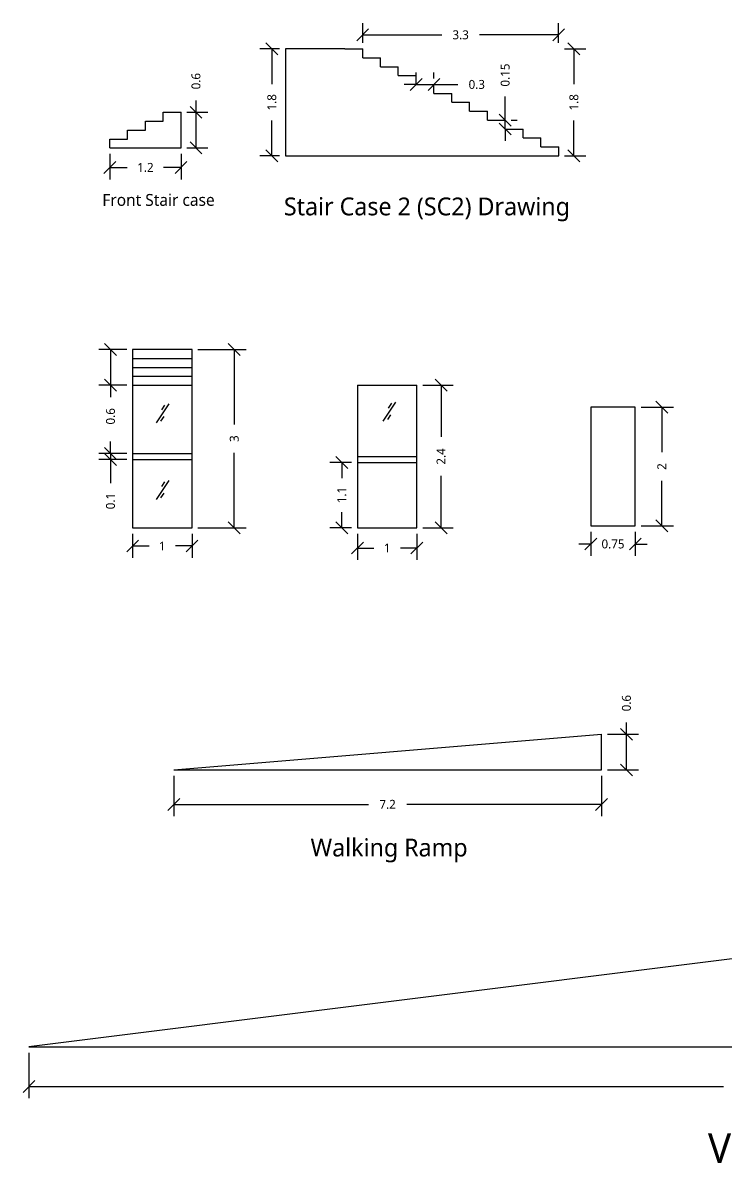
# Model space of a CAD drawing. Header units: metres. Extents: x 22814 to 23003, y 12423 to 12493.
# Drawn here: x 22901.82 to 22913.66, y 12473.1 to 12492.46 of the extents above; entities that cross this region are included whole.
import ezdxf

# ---------------------------------------------------------------- set-up
doc = ezdxf.new("R2010")
doc.units = ezdxf.units.M
doc.header["$PDMODE"] = 2
doc.linetypes.add('HIDDEN2', pattern=[4.7625, 3.175, -1.5875])
doc.layers.add('Dot', color=7, linetype='HIDDEN2')
doc.styles.add('Annotative', font='Microsoft YaHei Light.ttf')
doc.dimstyles.new('Dim 2', dxfattribs={"dimtxt": 0.15, "dimasz": 0.2, "dimexe": 0.2, "dimexo": 0.1, "dimgap": 0.2, "dimtad": 0, "dimdec": 3, "dimdsep": 46, "dimtxsty": 'Annotative', "dimblk": 'OBLIQUE', "dimcen": 1, "dimadec": 0, "dimazin": 0, "dimtfac": 1, "dimtdec": 3, "dimtmove": 0, "dimatfit": 3, "dimfxl": 1, "dimarcsym": 0})

# ---------------------------------------------------------------- blocks, each defined once
blk = doc.blocks.new('_Oblique')
at = {"color": 0, "linetype": 'ByBlock', "lineweight": -2}
blk.add_line((-0.5, -0.5), (0.5, 0.5), dxfattribs=at)
blk = doc.blocks.new('*D41')
at = {"color": 0, "lineweight": -2, "transparency": 16777216}
for p, q in [((22903.281, 12490.255), (22903.281, 12489.826)), ((22904.481, 12490.255), (22904.481, 12489.826)), ((22903.281, 12490.026), (22903.576, 12490.026)), ((22904.481, 12490.026), (22904.186, 12490.026))]:
    blk.add_line(p, q, dxfattribs=at)
at = {"layer": 'Defpoints', "color": 0, "transparency": 16777216}
for p in [(22903.281, 12490.355), (22904.481, 12490.355), (22904.481, 12490.026)]:
    blk.add_point(p, dxfattribs=at)
at = {"color": 0, "lineweight": -2, "transparency": 16777216, "xscale": 0.2, "yscale": 0.2, "zscale": 0.2, "rotation": 180}
blk.add_blockref('_Oblique', (22903.281, 12490.026), dxfattribs=at)
at = {"color": 0, "lineweight": -2, "transparency": 16777216, "xscale": 0.2, "yscale": 0.2, "zscale": 0.2}
blk.add_blockref('_Oblique', (22904.481, 12490.026), dxfattribs=at)
at = {"color": 0, "transparency": 16777216, "insert": (22903.881, 12490.026), "char_height": 0.15, "attachment_point": 5, "style": 'Annotative'}
blk.add_mtext('1.2', dxfattribs=at)
blk = doc.blocks.new('*D42')
at = {"color": 0, "lineweight": -2, "transparency": 16777216}
for p, q in [((22904.733, 12490.955), (22904.733, 12491.155)), ((22904.581, 12490.955), (22904.933, 12490.955)), ((22904.733, 12490.355), (22904.733, 12490.955)), ((22904.581, 12490.355), (22904.933, 12490.355))]:
    blk.add_line(p, q, dxfattribs=at)
at = {"layer": 'Defpoints', "color": 0, "transparency": 16777216}
for p in [(22904.481, 12490.955), (22904.733, 12490.955), (22904.481, 12490.355)]:
    blk.add_point(p, dxfattribs=at)
at = {"color": 0, "lineweight": -2, "transparency": 16777216, "xscale": 0.2, "yscale": 0.2, "zscale": 0.2}
for p, rotation in [((22904.733, 12490.955), 90), ((22904.733, 12490.355), 270)]:
    blk.add_blockref('_Oblique', p, dxfattribs=dict(at, rotation=rotation))
at = {"color": 0, "transparency": 16777216, "insert": (22904.733, 12491.479), "char_height": 0.15, "attachment_point": 5, "rotation": 90, "style": 'Annotative'}
blk.add_mtext('0.6', dxfattribs=at)
blk = doc.blocks.new('*D48')
at = {"color": 0, "lineweight": -2, "transparency": 16777216}
for p, q in [((22904.766, 12486.961), (22905.577, 12486.961)), ((22905.377, 12486.961), (22905.377, 12485.702)), ((22905.377, 12483.961), (22905.377, 12485.221)), ((22904.766, 12483.961), (22905.577, 12483.961))]:
    blk.add_line(p, q, dxfattribs=at)
at = {"layer": 'Defpoints', "color": 0, "transparency": 16777216}
for p in [(22904.666, 12486.961), (22904.666, 12483.961), (22905.377, 12483.961)]:
    blk.add_point(p, dxfattribs=at)
at = {"color": 0, "lineweight": -2, "transparency": 16777216, "xscale": 0.2, "yscale": 0.2, "zscale": 0.2}
for p, rotation in [((22905.377, 12486.961), 90), ((22905.377, 12483.961), 270)]:
    blk.add_blockref('_Oblique', p, dxfattribs=dict(at, rotation=rotation))
at = {"color": 0, "transparency": 16777216, "insert": (22905.377, 12485.461), "char_height": 0.15, "attachment_point": 5, "rotation": 90, "style": 'Annotative'}
blk.add_mtext('3', dxfattribs=at)
blk = doc.blocks.new('*D49')
at = {"color": 0, "lineweight": -2, "transparency": 16777216}
for p, q in [((22903.666, 12483.861), (22903.666, 12483.454)), ((22904.666, 12483.861), (22904.666, 12483.454)), ((22903.666, 12483.654), (22903.943, 12483.654)), ((22904.666, 12483.654), (22904.389, 12483.654))]:
    blk.add_line(p, q, dxfattribs=at)
at = {"layer": 'Defpoints', "color": 0, "transparency": 16777216}
for p in [(22903.666, 12483.961), (22904.666, 12483.961), (22904.666, 12483.654)]:
    blk.add_point(p, dxfattribs=at)
at = {"color": 0, "lineweight": -2, "transparency": 16777216, "xscale": 0.2, "yscale": 0.2, "zscale": 0.2, "rotation": 180}
blk.add_blockref('_Oblique', (22903.666, 12483.654), dxfattribs=at)
at = {"color": 0, "lineweight": -2, "transparency": 16777216, "xscale": 0.2, "yscale": 0.2, "zscale": 0.2}
blk.add_blockref('_Oblique', (22904.666, 12483.654), dxfattribs=at)
at = {"color": 0, "transparency": 16777216, "insert": (22904.166, 12483.654), "char_height": 0.15, "width": 0.09258, "attachment_point": 5, "style": 'Annotative'}
blk.add_mtext('1', dxfattribs=at)
blk = doc.blocks.new('*D50')
at = {"color": 0, "lineweight": -2, "transparency": 16777216}
for p, q in [((22903.566, 12486.961), (22903.094, 12486.961)), ((22903.294, 12486.961), (22903.294, 12486.361)), ((22903.566, 12486.361), (22903.094, 12486.361)), ((22903.294, 12486.361), (22903.294, 12486.161))]:
    blk.add_line(p, q, dxfattribs=at)
at = {"layer": 'Defpoints', "color": 0, "transparency": 16777216}
for p in [(22903.666, 12486.961), (22903.294, 12486.361), (22903.666, 12486.361)]:
    blk.add_point(p, dxfattribs=at)
at = {"color": 0, "lineweight": -2, "transparency": 16777216, "xscale": 0.2, "yscale": 0.2, "zscale": 0.2}
for p, rotation in [((22903.294, 12486.961), 90), ((22903.294, 12486.361), 270)]:
    blk.add_blockref('_Oblique', p, dxfattribs=dict(at, rotation=rotation))
at = {"color": 0, "transparency": 16777216, "insert": (22903.294, 12485.837), "char_height": 0.15, "attachment_point": 5, "rotation": 90, "style": 'Annotative'}
blk.add_mtext('0.6', dxfattribs=at)
blk = doc.blocks.new('*D51')
at = {"color": 0, "lineweight": -2, "transparency": 16777216}
for p, q in [((22907.452, 12483.861), (22907.452, 12483.42)), ((22908.452, 12483.861), (22908.452, 12483.42)), ((22907.452, 12483.62), (22907.729, 12483.62)), ((22908.452, 12483.62), (22908.175, 12483.62))]:
    blk.add_line(p, q, dxfattribs=at)
at = {"layer": 'Defpoints', "color": 0, "transparency": 16777216}
for p in [(22907.452, 12483.961), (22908.452, 12483.961), (22908.452, 12483.62)]:
    blk.add_point(p, dxfattribs=at)
at = {"color": 0, "lineweight": -2, "transparency": 16777216, "xscale": 0.2, "yscale": 0.2, "zscale": 0.2, "rotation": 180}
blk.add_blockref('_Oblique', (22907.452, 12483.62), dxfattribs=at)
at = {"color": 0, "lineweight": -2, "transparency": 16777216, "xscale": 0.2, "yscale": 0.2, "zscale": 0.2}
blk.add_blockref('_Oblique', (22908.452, 12483.62), dxfattribs=at)
at = {"color": 0, "transparency": 16777216, "insert": (22907.952, 12483.62), "char_height": 0.15, "attachment_point": 5, "style": 'Annotative'}
blk.add_mtext('1', dxfattribs=at)
blk = doc.blocks.new('*D52')
at = {"color": 0, "lineweight": -2, "transparency": 16777216}
for p, q in [((22908.552, 12486.361), (22909.06, 12486.361)), ((22908.86, 12486.361), (22908.86, 12485.49)), ((22908.86, 12483.961), (22908.86, 12484.833)), ((22908.552, 12483.961), (22909.06, 12483.961))]:
    blk.add_line(p, q, dxfattribs=at)
at = {"layer": 'Defpoints', "color": 0, "transparency": 16777216}
for p in [(22908.452, 12486.361), (22908.86, 12486.361), (22908.452, 12483.961)]:
    blk.add_point(p, dxfattribs=at)
at = {"color": 0, "lineweight": -2, "transparency": 16777216, "xscale": 0.2, "yscale": 0.2, "zscale": 0.2}
for p, rotation in [((22908.86, 12486.361), 90), ((22908.86, 12483.961), 270)]:
    blk.add_blockref('_Oblique', p, dxfattribs=dict(at, rotation=rotation))
at = {"color": 0, "transparency": 16777216, "insert": (22908.86, 12485.161), "char_height": 0.15, "attachment_point": 5, "rotation": 90, "style": 'Annotative'}
blk.add_mtext('2.4', dxfattribs=at)
blk = doc.blocks.new('*D53')
at = {"color": 0, "lineweight": -2, "transparency": 16777216}
for p, q in [((22911.379, 12483.892), (22911.379, 12483.487)), ((22912.129, 12483.892), (22912.129, 12483.487)), ((22911.379, 12483.687), (22911.179, 12483.687)), ((22911.379, 12483.687), (22911.38, 12483.687)), ((22912.129, 12483.687), (22912.329, 12483.687)), ((22912.129, 12483.687), (22912.129, 12483.687))]:
    blk.add_line(p, q, dxfattribs=at)
at = {"layer": 'Defpoints', "color": 0, "transparency": 16777216}
for p in [(22911.379, 12483.992), (22912.129, 12483.992), (22912.129, 12483.687)]:
    blk.add_point(p, dxfattribs=at)
at = {"color": 0, "lineweight": -2, "transparency": 16777216, "xscale": 0.2, "yscale": 0.2, "zscale": 0.2}
blk.add_blockref('_Oblique', (22911.379, 12483.687), dxfattribs=at)
at = {"color": 0, "lineweight": -2, "transparency": 16777216, "xscale": 0.2, "yscale": 0.2, "zscale": 0.2, "rotation": 180}
blk.add_blockref('_Oblique', (22912.129, 12483.687), dxfattribs=at)
at = {"color": 0, "transparency": 16777216, "insert": (22911.754, 12483.687), "char_height": 0.15, "attachment_point": 5, "style": 'Annotative'}
blk.add_mtext('0.75', dxfattribs=at)
blk = doc.blocks.new('*D54')
at = {"color": 0, "lineweight": -2, "transparency": 16777216}
for p, q in [((22912.229, 12485.992), (22912.775, 12485.992)), ((22912.575, 12485.992), (22912.575, 12485.234)), ((22912.575, 12483.992), (22912.575, 12484.75)), ((22912.229, 12483.992), (22912.775, 12483.992))]:
    blk.add_line(p, q, dxfattribs=at)
at = {"layer": 'Defpoints', "color": 0, "transparency": 16777216}
for p in [(22912.129, 12485.992), (22912.575, 12485.992), (22912.129, 12483.992)]:
    blk.add_point(p, dxfattribs=at)
at = {"color": 0, "lineweight": -2, "transparency": 16777216, "xscale": 0.2, "yscale": 0.2, "zscale": 0.2}
for p, rotation in [((22912.575, 12485.992), 90), ((22912.575, 12483.992), 270)]:
    blk.add_blockref('_Oblique', p, dxfattribs=dict(at, rotation=rotation))
at = {"color": 0, "transparency": 16777216, "insert": (22912.575, 12484.992), "char_height": 0.15, "attachment_point": 5, "rotation": 90, "style": 'Annotative'}
blk.add_mtext('2', dxfattribs=at)
blk = doc.blocks.new('*D78')
at = {"color": 0, "lineweight": -2, "transparency": 16777216}
for p, q in [((22906.139, 12492.023), (22905.81, 12492.023)), ((22906.01, 12492.023), (22906.01, 12491.43)), ((22906.01, 12490.223), (22906.01, 12490.816)), ((22906.139, 12490.223), (22905.81, 12490.223))]:
    blk.add_line(p, q, dxfattribs=at)
at = {"layer": 'Defpoints', "color": 0, "transparency": 16777216}
for p in [(22906.01, 12492.023), (22906.239, 12492.023), (22906.239, 12490.223)]:
    blk.add_point(p, dxfattribs=at)
at = {"color": 0, "lineweight": -2, "transparency": 16777216, "xscale": 0.2, "yscale": 0.2, "zscale": 0.2}
for p, rotation in [((22906.01, 12492.023), 90), ((22906.01, 12490.223), 270)]:
    blk.add_blockref('_Oblique', p, dxfattribs=dict(at, rotation=rotation))
at = {"color": 0, "transparency": 16777216, "insert": (22906.01, 12491.123), "char_height": 0.15, "attachment_point": 5, "rotation": 90, "style": 'Annotative'}
blk.add_mtext('1.8', dxfattribs=at)
blk = doc.blocks.new('*D79')
at = {"color": 0, "lineweight": -2, "transparency": 16777216}
for p, q in [((22907.539, 12492.123), (22907.539, 12492.458)), ((22910.839, 12492.123), (22910.839, 12492.458)), ((22907.539, 12492.258), (22908.87, 12492.258)), ((22910.839, 12492.258), (22909.508, 12492.258))]:
    blk.add_line(p, q, dxfattribs=at)
at = {"layer": 'Defpoints', "color": 0, "transparency": 16777216}
for p in [(22910.839, 12492.258), (22907.539, 12492.023), (22910.839, 12492.023)]:
    blk.add_point(p, dxfattribs=at)
at = {"color": 0, "lineweight": -2, "transparency": 16777216, "xscale": 0.2, "yscale": 0.2, "zscale": 0.2, "rotation": 180}
blk.add_blockref('_Oblique', (22907.539, 12492.258), dxfattribs=at)
at = {"color": 0, "lineweight": -2, "transparency": 16777216, "xscale": 0.2, "yscale": 0.2, "zscale": 0.2}
blk.add_blockref('_Oblique', (22910.839, 12492.258), dxfattribs=at)
at = {"color": 0, "transparency": 16777216, "insert": (22909.189, 12492.258), "char_height": 0.15, "attachment_point": 5, "style": 'Annotative'}
blk.add_mtext('3.3', dxfattribs=at)
blk = doc.blocks.new('*D80')
at = {"color": 0, "lineweight": -2, "transparency": 16777216}
for p, q in [((22910.939, 12492.023), (22911.296, 12492.023)), ((22911.096, 12492.023), (22911.096, 12491.43)), ((22911.096, 12490.223), (22911.096, 12490.816)), ((22910.939, 12490.223), (22911.296, 12490.223))]:
    blk.add_line(p, q, dxfattribs=at)
at = {"layer": 'Defpoints', "color": 0, "transparency": 16777216}
for p in [(22910.839, 12492.023), (22911.096, 12492.023), (22910.839, 12490.223)]:
    blk.add_point(p, dxfattribs=at)
at = {"color": 0, "lineweight": -2, "transparency": 16777216, "xscale": 0.2, "yscale": 0.2, "zscale": 0.2}
for p, rotation in [((22911.096, 12492.023), 90), ((22911.096, 12490.223), 270)]:
    blk.add_blockref('_Oblique', p, dxfattribs=dict(at, rotation=rotation))
at = {"color": 0, "transparency": 16777216, "insert": (22911.096, 12491.123), "char_height": 0.15, "attachment_point": 5, "rotation": 90, "style": 'Annotative'}
blk.add_mtext('1.8', dxfattribs=at)
blk = doc.blocks.new('*D83')
at = {"color": 0, "lineweight": -2, "transparency": 16777216}
for p, q in [((22908.439, 12491.523), (22908.439, 12491.623)), ((22908.739, 12491.523), (22908.739, 12491.623)), ((22908.439, 12491.423), (22908.239, 12491.423)), ((22908.439, 12491.423), (22908.739, 12491.423)), ((22908.739, 12491.423), (22909.139, 12491.423))]:
    blk.add_line(p, q, dxfattribs=at)
at = {"layer": 'Defpoints', "color": 0, "transparency": 16777216}
for p in [(22908.439, 12491.423), (22908.739, 12491.423), (22908.739, 12491.423)]:
    blk.add_point(p, dxfattribs=at)
at = {"color": 0, "lineweight": -2, "transparency": 16777216, "xscale": 0.2, "yscale": 0.2, "zscale": 0.2}
blk.add_blockref('_Oblique', (22908.439, 12491.423), dxfattribs=at)
at = {"color": 0, "lineweight": -2, "transparency": 16777216, "xscale": 0.2, "yscale": 0.2, "zscale": 0.2, "rotation": 180}
blk.add_blockref('_Oblique', (22908.739, 12491.423), dxfattribs=at)
at = {"color": 0, "transparency": 16777216, "insert": (22909.46, 12491.423), "char_height": 0.15, "attachment_point": 5, "style": 'Annotative'}
blk.add_mtext('0.3', dxfattribs=at)
blk = doc.blocks.new('*D84')
at = {"color": 0, "lineweight": -2, "transparency": 16777216}
for p, q in [((22909.939, 12490.823), (22909.939, 12491.223)), ((22909.939, 12490.673), (22909.939, 12490.823)), ((22910.039, 12490.823), (22910.139, 12490.823)), ((22909.939, 12490.673), (22909.939, 12490.473)), ((22910.039, 12490.673), (22910.139, 12490.673))]:
    blk.add_line(p, q, dxfattribs=at)
at = {"layer": 'Defpoints', "color": 0, "transparency": 16777216}
for p in [(22909.939, 12490.823), (22909.939, 12490.823), (22909.939, 12490.673)]:
    blk.add_point(p, dxfattribs=at)
at = {"color": 0, "lineweight": -2, "transparency": 16777216, "xscale": 0.2, "yscale": 0.2, "zscale": 0.2}
for p, rotation in [((22909.939, 12490.823), 270), ((22909.939, 12490.673), 90)]:
    blk.add_blockref('_Oblique', p, dxfattribs=dict(at, rotation=rotation))
at = {"color": 0, "transparency": 16777216, "insert": (22909.939, 12491.582), "char_height": 0.15, "attachment_point": 5, "rotation": 90, "style": 'Annotative'}
blk.add_mtext('0.15', dxfattribs=at)
blk = doc.blocks.new('*D97')
at = {"color": 0, "lineweight": -2, "transparency": 16777216}
for p, q in [((22901.92, 12475.123), (22901.92, 12474.357)), ((22925.92, 12475.123), (22925.92, 12474.357)), ((22901.92, 12474.557), (22913.615, 12474.557)), ((22925.92, 12474.557), (22914.225, 12474.557))]:
    blk.add_line(p, q, dxfattribs=at)
at = {"layer": 'Defpoints', "color": 0, "transparency": 16777216}
for p in [(22901.92, 12475.223), (22925.92, 12475.223), (22925.92, 12474.557)]:
    blk.add_point(p, dxfattribs=at)
at = {"color": 0, "lineweight": -2, "transparency": 16777216, "xscale": 0.2, "yscale": 0.2, "zscale": 0.2, "rotation": 180}
blk.add_blockref('_Oblique', (22901.92, 12474.557), dxfattribs=at)
at = {"color": 0, "lineweight": -2, "transparency": 16777216, "xscale": 0.2, "yscale": 0.2, "zscale": 0.2}
blk.add_blockref('_Oblique', (22925.92, 12474.557), dxfattribs=at)
at = {"color": 0, "transparency": 16777216, "insert": (22913.92, 12474.557), "char_height": 0.15, "width": 0.86351, "attachment_point": 5, "style": 'Annotative'}
blk.add_mtext('24', dxfattribs=at)
blk = doc.blocks.new('*D104')
at = {"color": 0, "lineweight": -2, "transparency": 16777216}
for p, q in [((22911.981, 12480.484), (22911.981, 12480.684)), ((22911.659, 12480.484), (22912.181, 12480.484)), ((22911.981, 12479.884), (22911.981, 12480.484)), ((22911.659, 12479.884), (22912.181, 12479.884))]:
    blk.add_line(p, q, dxfattribs=at)
at = {"layer": 'Defpoints', "color": 0, "transparency": 16777216}
for p in [(22911.559, 12480.484), (22911.981, 12480.484), (22911.559, 12479.884)]:
    blk.add_point(p, dxfattribs=at)
at = {"color": 0, "lineweight": -2, "transparency": 16777216, "xscale": 0.2, "yscale": 0.2, "zscale": 0.2}
for p, rotation in [((22911.981, 12480.484), 90), ((22911.981, 12479.884), 270)]:
    blk.add_blockref('_Oblique', p, dxfattribs=dict(at, rotation=rotation))
at = {"color": 0, "transparency": 16777216, "insert": (22911.981, 12481.009), "char_height": 0.15, "attachment_point": 5, "rotation": 90, "style": 'Annotative'}
blk.add_mtext('0.6', dxfattribs=at)
blk = doc.blocks.new('*D105')
at = {"color": 0, "lineweight": -2, "transparency": 16777216}
for p, q in [((22904.359, 12479.784), (22904.359, 12479.104)), ((22911.559, 12479.784), (22911.559, 12479.104)), ((22904.359, 12479.304), (22907.637, 12479.304)), ((22911.559, 12479.304), (22908.28, 12479.304))]:
    blk.add_line(p, q, dxfattribs=at)
at = {"layer": 'Defpoints', "color": 0, "transparency": 16777216}
for p in [(22904.359, 12479.884), (22911.559, 12479.884), (22911.559, 12479.304)]:
    blk.add_point(p, dxfattribs=at)
at = {"color": 0, "lineweight": -2, "transparency": 16777216, "xscale": 0.2, "yscale": 0.2, "zscale": 0.2, "rotation": 180}
blk.add_blockref('_Oblique', (22904.359, 12479.304), dxfattribs=at)
at = {"color": 0, "lineweight": -2, "transparency": 16777216, "xscale": 0.2, "yscale": 0.2, "zscale": 0.2}
blk.add_blockref('_Oblique', (22911.559, 12479.304), dxfattribs=at)
at = {"color": 0, "transparency": 16777216, "insert": (22907.959, 12479.304), "char_height": 0.15, "attachment_point": 5, "style": 'Annotative'}
blk.add_mtext('7.2', dxfattribs=at)
blk = doc.blocks.new('*D249')
at = {"color": 0, "lineweight": -2, "transparency": 16777216}
for p, q in [((22903.294, 12485.211), (22903.294, 12485.411)), ((22903.566, 12485.211), (22903.094, 12485.211)), ((22903.566, 12485.111), (22903.094, 12485.111)), ((22903.294, 12485.211), (22903.294, 12485.111)), ((22903.294, 12485.111), (22903.294, 12484.711))]:
    blk.add_line(p, q, dxfattribs=at)
at = {"layer": 'Defpoints', "color": 0, "transparency": 16777216}
for p in [(22903.294, 12485.111), (22903.666, 12485.211), (22903.666, 12485.111)]:
    blk.add_point(p, dxfattribs=at)
at = {"color": 0, "lineweight": -2, "transparency": 16777216, "xscale": 0.2, "yscale": 0.2, "zscale": 0.2}
for p, rotation in [((22903.294, 12485.211), 270), ((22903.294, 12485.111), 90)]:
    blk.add_blockref('_Oblique', p, dxfattribs=dict(at, rotation=rotation))
at = {"color": 0, "transparency": 16777216, "insert": (22903.294, 12484.41), "char_height": 0.15, "attachment_point": 5, "rotation": 90, "style": 'Annotative'}
blk.add_mtext('0.1', dxfattribs=at)
blk = doc.blocks.new('*D250')
at = {"color": 0, "lineweight": -2, "transparency": 16777216}
for p, q in [((22907.352, 12485.061), (22906.988, 12485.061)), ((22907.188, 12485.061), (22907.188, 12484.796)), ((22907.188, 12483.961), (22907.188, 12484.226)), ((22907.352, 12483.961), (22906.988, 12483.961))]:
    blk.add_line(p, q, dxfattribs=at)
at = {"layer": 'Defpoints', "color": 0, "transparency": 16777216}
for p in [(22907.188, 12485.061), (22907.452, 12485.061), (22907.452, 12483.961)]:
    blk.add_point(p, dxfattribs=at)
at = {"color": 0, "lineweight": -2, "transparency": 16777216, "xscale": 0.2, "yscale": 0.2, "zscale": 0.2}
for p, rotation in [((22907.188, 12485.061), 90), ((22907.188, 12483.961), 270)]:
    blk.add_blockref('_Oblique', p, dxfattribs=dict(at, rotation=rotation))
at = {"color": 0, "transparency": 16777216, "insert": (22907.188, 12484.511), "char_height": 0.15, "attachment_point": 5, "rotation": 90, "style": 'Annotative'}
blk.add_mtext('1.1', dxfattribs=at)

msp = doc.modelspace()

# ---------------------------------------------------------------- linework, layer by layer
for p, q in [((22906.2391, 12492.0229), (22906.2391, 12490.2229)), ((22907.2391, 12492.0229), (22906.2391, 12492.0229)), ((22907.2391, 12492.0229), (22907.5391, 12492.0229)), ((22907.5391, 12491.8729), (22907.5391, 12492.0229)), ((22907.5391, 12491.8729), (22907.8391, 12491.8729)), ((22907.8391, 12491.7229), (22907.8391, 12491.8729)), ((22907.8391, 12491.7229), (22908.1391, 12491.7229)), ((22908.1391, 12491.5729), (22908.1391, 12491.7229)), ((22908.1391, 12491.5729), (22908.4391, 12491.5729)), ((22908.4391, 12491.4229), (22908.4391, 12491.5729)), ((22908.4391, 12491.4229), (22908.7391, 12491.4229)), ((22908.7391, 12491.2729), (22908.7391, 12491.4229)), ((22908.7391, 12491.2729), (22909.0391, 12491.2729)), ((22909.0391, 12491.1229), (22909.0391, 12491.2729)), ((22909.0391, 12491.1229), (22909.3391, 12491.1229)), ((22909.3391, 12490.9729), (22909.3391, 12491.1229)), ((22904.1809, 12490.9545), (22904.4809, 12490.9545)), ((22904.1809, 12490.8045), (22904.1809, 12490.9545)), ((22904.4809, 12490.3545), (22904.4809, 12490.9545)), ((22909.3391, 12490.9729), (22909.6391, 12490.9729)), ((22909.6391, 12490.8229), (22909.6391, 12490.9729)), ((22903.8809, 12490.8045), (22904.1809, 12490.8045)), ((22903.8809, 12490.6545), (22903.8809, 12490.8045)), ((22909.6391, 12490.8229), (22909.9391, 12490.8229)), ((22909.9391, 12490.6729), (22909.9391, 12490.8229)), ((22903.2809, 12490.5045), (22903.5809, 12490.5045)), ((22903.2809, 12490.3545), (22903.2809, 12490.5045)), ((22903.5809, 12490.6545), (22903.8809, 12490.6545)), ((22903.5809, 12490.5045), (22903.5809, 12490.6545)), ((22909.9391, 12490.6729), (22910.2391, 12490.6729)), ((22910.2391, 12490.5229), (22910.2391, 12490.6729)), ((22910.2391, 12490.5229), (22910.5391, 12490.5229)), ((22910.5391, 12490.3729), (22910.5391, 12490.5229)), ((22903.2809, 12490.3545), (22904.4809, 12490.3545)), ((22910.5391, 12490.3729), (22910.8391, 12490.3729)), ((22910.8391, 12490.2229), (22910.8391, 12490.3729)), ((22906.2391, 12490.2229), (22907.2391, 12490.2229)), ((22907.2391, 12490.2229), (22910.8391, 12490.2229)), ((22903.6659, 12486.9613), (22903.6659, 12486.3613)), ((22904.6659, 12486.9613), (22903.6659, 12486.9613)), ((22903.6659, 12486.9613), (22903.6659, 12483.9613)), ((22904.6659, 12483.9613), (22904.6659, 12486.9613)), ((22903.6659, 12486.8113), (22904.6659, 12486.8113)), ((22903.6659, 12486.6613), (22904.6659, 12486.6613)), ((22903.6659, 12486.5113), (22904.6659, 12486.5113)), ((22903.6659, 12486.3613), (22904.6659, 12486.3613)), ((22907.4522, 12486.3613), (22908.4522, 12486.3613)), ((22904.0652, 12485.7249), (22904.2802, 12486.0466)), ((22907.8842, 12485.7557), (22908.0992, 12486.0773)), ((22907.9744, 12485.9769), (22908.0281, 12486.0574)), ((22904.1554, 12485.9462), (22904.2092, 12486.0266)), ((22907.9604, 12485.7837), (22908.0142, 12485.8641)), ((22904.1414, 12485.7529), (22904.1952, 12485.8333)), ((22903.6659, 12485.2113), (22904.6659, 12485.2113)), ((22903.6659, 12485.1113), (22904.6659, 12485.1113)), ((22904.0652, 12484.4343), (22904.2802, 12484.756)), ((22904.1554, 12484.6556), (22904.2092, 12484.736)), ((22904.1414, 12484.4623), (22904.1952, 12484.5427)), ((22903.6659, 12483.9613), (22904.6659, 12483.9613)), ((22904.3585, 12479.884), (22911.5585, 12480.484)), ((22911.5585, 12479.884), (22911.5585, 12480.484)), ((22904.3585, 12479.884), (22911.5585, 12479.884))]:
    msp.add_line(p, q)
msp.add_lwpolyline([(22907.4522, 12486.3613), (22907.4522, 12483.9613), (22908.4522, 12483.9613), (22908.4522, 12486.3613)])
for points in [[(22911.3793, 12483.992), (22912.1293, 12483.992), (22912.1293, 12485.992), (22911.3793, 12485.992)], [(22925.9197, 12478.2233), (22901.9197, 12475.2233), (22925.9197, 12475.2233)]]:
    msp.add_lwpolyline(points, close=True)
at = {"layer": 'Dot'}
for p, q in [((22907.4522, 12485.1613), (22908.4522, 12485.1613)), ((22907.4522, 12485.0613), (22908.4522, 12485.0613))]:
    msp.add_line(p, q, dxfattribs=at)

# ---------------------------------------------------------------- texts
at = {"attachment_point": 1, "style": 'Annotative'}
for s, insert, char_height, width in [('{\\fMicrosoft YaHei Light|b0|i0|c134|p34;Front Stair case}', (22903.1553, 12489.5798), 0.2, 1.884168), ('{\\fMicrosoft YaHei Light|b0|i0|c134|p34;\\H0.6x;Stair Case\\fMicrosoft YaHei Light|b0|i0|c0|p34; 2 (SC2)\\fMicrosoft YaHei Light|b0|i0|c134|p34; Drawing}', (22906.2132, 12489.5202), 0.5, 5.246005), ('{\\fMicrosoft YaHei Light|b0|i0|c134|p34;Walking Ramp}', (22906.662, 12478.728), 0.3, 2.903156), ('{\\fMicrosoft YaHei Light|b0|i0|c134|p34;Vehicle Ramp}', (22913.3522, 12473.7673), 0.5, 4.264953)]:
    msp.add_mtext(s, dxfattribs=dict(at, insert=insert, char_height=char_height, width=width))

# ---------------------------------------------------------------- dimensions: what is measured, and where the dimension line sits
for base, p1, p2, picture, middle in [((22910.8391, 12492.258), (22907.5391, 12492.0229), (22910.8391, 12492.0229), '*D79', (22909.1891, 12492.258)), ((22908.7391, 12491.4229), (22908.4391, 12491.4229), (22908.7391, 12491.4229), '*D83', (22909.4595, 12491.4229)), ((22904.6659, 12483.6535), (22903.6659, 12483.9613), (22904.6659, 12483.9613), '*D49', (22904.1659, 12483.6535)), ((22908.4522, 12483.6203), (22907.4522, 12483.9613), (22908.4522, 12483.9613), '*D51', (22907.9522, 12483.6203)), ((22912.1293, 12483.6873), (22911.3793, 12483.992), (22912.1293, 12483.992), '*D53', (22911.7543, 12483.6873)), ((22911.5585, 12479.3039), (22904.3585, 12479.884), (22911.5585, 12479.884), '*D105', (22907.9585, 12479.3039))]:
    dim = msp.add_linear_dim(base=base, p1=p1, p2=p2, dimstyle='Dim 2')
    dim.commit()
    dim.dimension.update_dxf_attribs({"geometry": picture, "text_midpoint": middle})
for base, p1, p2, picture, middle in [((22906.01, 12492.0229), (22906.2391, 12490.2229), (22906.2391, 12492.0229), '*D78', (22906.01, 12491.1229)), ((22911.0965, 12492.0229), (22910.8391, 12490.2229), (22910.8391, 12492.0229), '*D80', (22911.0965, 12491.1229)), ((22909.9391, 12490.8229), (22909.9391, 12490.6729), (22909.9391, 12490.8229), '*D84', (22909.9391, 12491.5823)), ((22904.7326, 12490.9545), (22904.4809, 12490.3545), (22904.4809, 12490.9545), '*D42', (22904.7326, 12491.4793)), ((22903.2941, 12486.3613), (22903.6659, 12486.9613), (22903.6659, 12486.3613), '*D50', (22903.2941, 12485.8366)), ((22908.8599, 12486.3613), (22908.4522, 12483.9613), (22908.4522, 12486.3613), '*D52', (22908.8599, 12485.1613)), ((22912.575, 12485.992), (22912.1293, 12483.992), (22912.1293, 12485.992), '*D54', (22912.575, 12484.992)), ((22903.2941, 12485.1113), (22903.6659, 12485.2113), (22903.6659, 12485.1113), '*D249', (22903.2941, 12484.4099)), ((22907.1884, 12485.0613), (22907.4522, 12483.9613), (22907.4522, 12485.0613), '*D250', (22907.1884, 12484.5113)), ((22911.9806, 12480.484), (22911.5585, 12479.884), (22911.5585, 12480.484), '*D104', (22911.9806, 12481.0088))]:
    dim = msp.add_linear_dim(base=base, p1=p1, p2=p2, angle=90, dimstyle='Dim 2')
    dim.commit()
    dim.dimension.update_dxf_attribs({"geometry": picture, "text_midpoint": middle})
for base, p1, p2, picture, middle in [((22904.4809, 12490.0261), (22903.2809, 12490.3545), (22904.4809, 12490.3545), '*D41', (22903.8809, 12490.0261)), ((22925.9197, 12474.5569), (22901.9197, 12475.2233), (22925.9197, 12475.2233), '*D97', (22913.9197, 12474.5569))]:
    dim = msp.add_linear_dim(base=base, p1=p1, p2=p2, dimstyle='Dim 2')
    dim.commit()
    dim.dimension.update_dxf_attribs({"geometry": picture, "text_midpoint": middle, "dimtype": 160})
dim = msp.add_linear_dim(base=(22905.3766, 12483.9613), p1=(22904.6659, 12486.9613), p2=(22904.6659, 12483.9613), angle=90, dimstyle='Dim 2')
dim.commit()
dim.dimension.update_dxf_attribs({"geometry": '*D48', "text_midpoint": (22905.3766, 12485.4613), "dimtype": 160})

doc.saveas('drawing.dxf')
